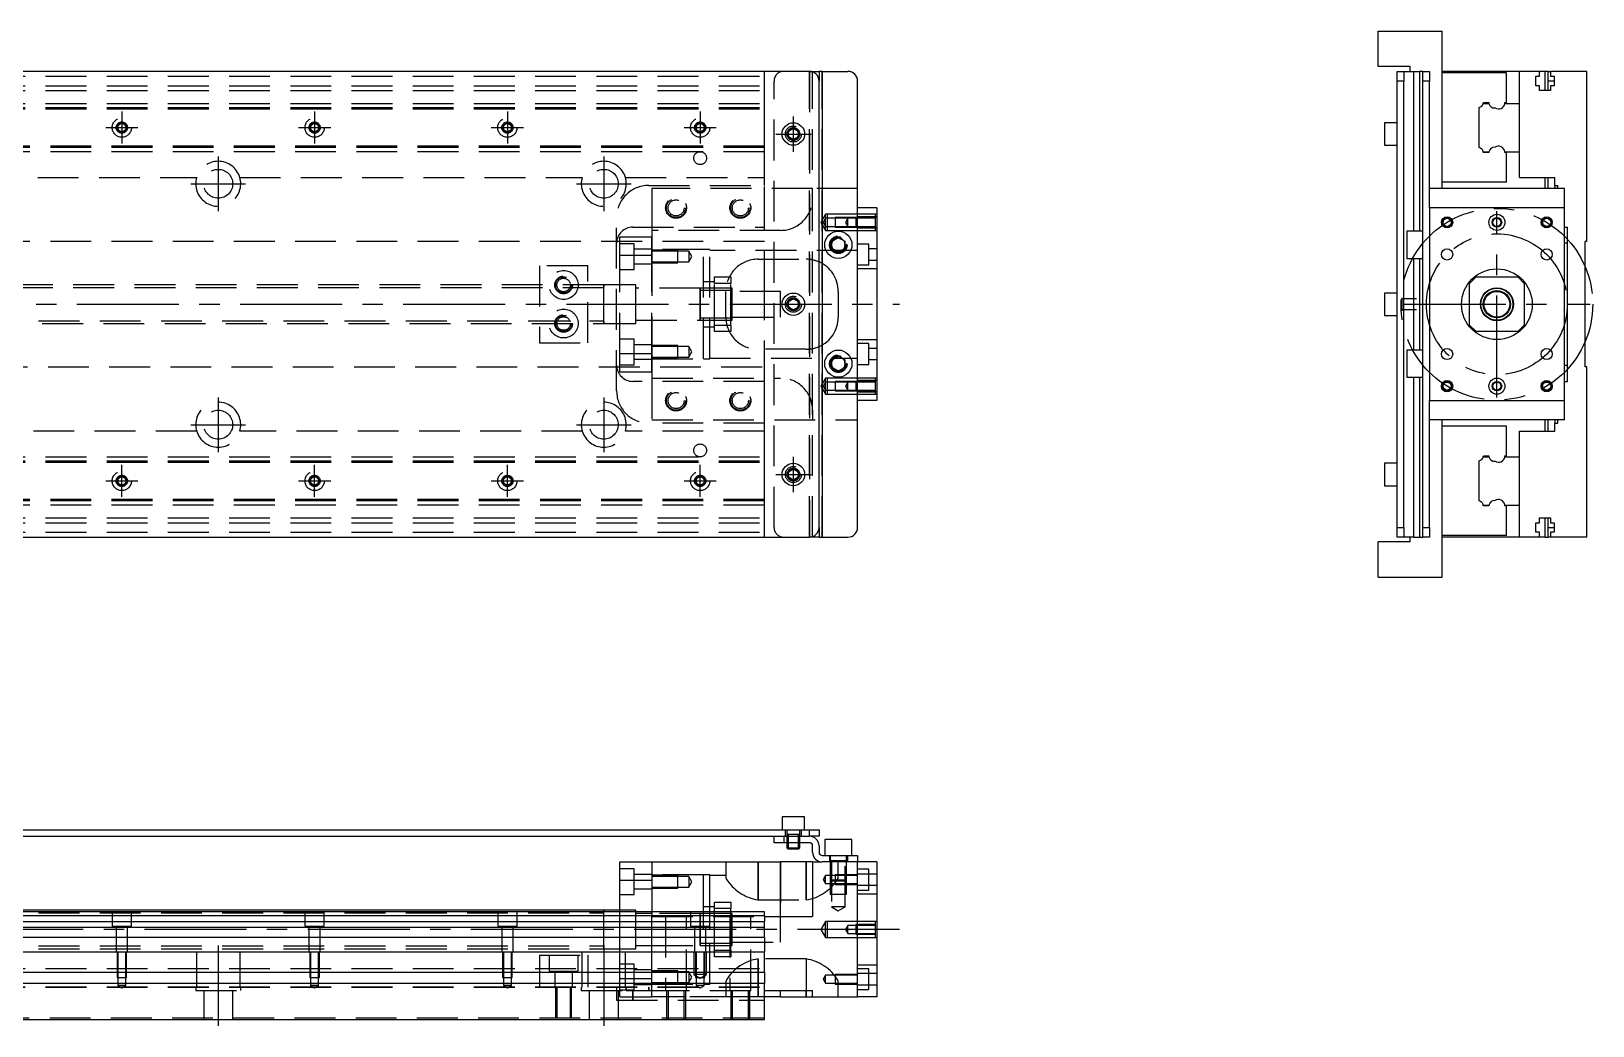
# Model space of a CAD drawing. Extents: x -5 to 975, y -260 to 87.
# Drawn here: x 488.8 to 974.8, y -224.6 to 85 of the extents above; entities that cross this region are included whole.
import ezdxf

# ---------------------------------------------------------------- set-up
doc = ezdxf.new("R2010")
doc.units = 0
doc.linetypes.add('CENTER', pattern=[50.8, 31.75, -6.35, 6.35, -6.35])
doc.linetypes.add('DASHED', pattern=[19.05, 12.7, -6.35])
doc.layers.get('0').update_dxf_attribs({"linetype": 'CONTINUOUS'})
doc.layers.add('CENTER', color=1, linetype='CENTER')

msp = doc.modelspace()

# ---------------------------------------------------------------- linework, layer by layer
at = {"color": 7, "linetype": 'CONTINUOUS'}
for p, q in [((907.97, 74), (907.97, 85)), ((907.97, 85), (927.97, 85)), ((927.97, 36), (927.97, 85)), ((917.97, 74), (907.97, 74)), ((917.97, 72.5), (917.97, 74)), ((731, 72.5), (3, 72.5)), ((731, 72.5), (734, 72.5)), ((734, 72.5), (734, 69.5)), ((735, 72.5), (734, 72.5)), ((734, -69.5), (734, 69.5)), ((735, 72.5), (735, -72.5)), ((735, 72.5), (743, 72.5)), ((746, -69.5), (746, 69.5)), ((913.97, 72.5), (915.97, 72.5)), ((913.97, 69.5), (913.97, 72.5)), ((915.97, 69.5), (913.97, 69.5)), ((913.97, -69.5), (913.97, 69.5)), ((915.97, 72.5), (915.97, 69.5)), ((915.97, 72.5), (918.97, 72.5)), ((915.97, -69.5), (915.97, 69.5)), ((918.97, 72.5), (918.97, 22.75)), ((918.97, 72.5), (920.97, 72.5)), ((920.97, 22.75), (920.97, 72.5)), ((921.97, 72.5), (920.97, 72.5)), ((921.97, 72.5), (923.97, 72.5)), ((921.97, 69.5), (921.97, 72.5)), ((923.97, 69.5), (921.97, 69.5)), ((921.97, -69.5), (921.97, 69.5)), ((923.97, 72.5), (923.97, 69.5)), ((923.97, 36), (923.97, 69.5)), ((951.97, 72.5), (927.97, 72.5)), ((947.97, 72), (927.97, 72)), ((947.97, 62.8), (947.97, 72)), ((958.27, 72.5), (951.97, 72.5)), ((951.97, 62.5), (951.97, 72.5)), ((957.12, 71), (958.27, 71)), ((957.12, 68), (957.12, 71)), ((959.97, 72.5), (958.27, 72.5)), ((958.27, 71), (958.27, 72.5)), ((959.97, 66.5), (959.97, 72.5)), ((960.97, 72.5), (959.97, 72.5)), ((960.97, 72.5), (961.67, 72.5)), ((960.97, 69.5), (960.97, 72.5)), ((962.82, 69.5), (960.97, 69.5)), ((960.97, 66.5), (960.97, 69.5)), ((961.67, 72.5), (961.67, 71)), ((972.97, 72.5), (961.67, 72.5)), ((961.67, 71), (962.82, 71)), ((962.82, 71), (962.82, 68)), ((972.97, 19.5), (972.97, 72.5)), ((958.27, 68), (957.12, 68)), ((958.27, 66.5), (958.27, 68)), ((961.67, 66.5), (958.27, 66.5)), ((961.67, 68), (961.67, 66.5)), ((962.82, 68), (961.67, 68)), ((939.47, 48.75), (939.47, 61.25)), ((940.72, 62.5), (942.5, 62.5)), ((940.77, 62.8), (942.47, 62.8)), ((947.45, 62.5), (951.97, 62.5)), ((947.47, 62.8), (947.97, 62.8)), ((951.97, 47.5), (951.97, 62.5)), ((951.97, 47.5), (951.97, 62.5)), ((724.5, 53.87), (726, 54.73)), ((724.5, 52.13), (724.5, 53.87)), ((726, 54.73), (727.5, 53.87)), ((727.5, 53.87), (727.5, 52.13)), ((909.97, 56.5), (909.97, 53)), ((913.97, 56.5), (909.97, 56.5)), ((726, 51.27), (724.5, 52.13)), ((727.5, 52.13), (726, 51.27)), ((909.97, 53), (909.97, 49.5)), ((909.97, 49.5), (913.97, 49.5)), ((940.72, 47.5), (942.5, 47.5)), ((942.47, 47.2), (940.77, 47.2)), ((947.45, 47.5), (951.97, 47.5)), ((947.97, 47.2), (947.47, 47.2)), ((947.97, 38), (947.97, 47.2)), ((951.97, 39.5), (951.97, 47.5)), ((951.97, 39.5), (962.97, 39.5)), ((959.97, 36), (959.97, 39.5)), ((960.97, 36), (960.97, 39.5)), ((962.97, 37), (962.97, 39.5)), ((746, -36), (746, 36)), ((923.97, 30), (923.97, 36)), ((923.97, 30), (923.97, 36)), ((965.97, 36), (923.97, 36)), ((947.97, 38), (927.97, 38)), ((962.97, 37), (963.97, 37)), ((962.97, 37), (962.97, 36)), ((963.97, 36), (963.97, 37)), ((965.97, 30), (965.97, 36)), ((752, 30), (746, 30)), ((752, 30), (752, -30)), ((923.97, 30), (923.97, -30)), ((965.97, 30), (923.97, 30)), ((965.97, -30), (965.97, 30)), ((738, 19.65), (740, 20.81)), ((738, 17.35), (738, 19.65)), ((740, 20.81), (742, 19.65)), ((742, 19.65), (742, 17.35)), ((916.97, 22.75), (916.97, 18.5)), ((921.97, 22.75), (916.97, 22.75)), ((965.97, 24), (966.97, 24)), ((966.97, -24), (966.97, 24)), ((972.47, -19.5), (972.47, 19.5)), ((972.97, 19.5), (972.47, 19.5)), ((740, 16.19), (738, 17.35)), ((742, 17.35), (740, 16.19)), ((916.97, 18.5), (916.97, 14.25)), ((966.97, 19), (965.97, 19)), ((916.97, 14.25), (921.97, 14.25)), ((918.97, 14.25), (918.97, -14.25)), ((920.97, -14.25), (920.97, 14.25)), ((667, -6), (667, 6)), ((938.47, 8.5), (936.47, 6.5)), ((936.47, -6.5), (936.47, 6.5)), ((938.47, 8.5), (951.47, 8.5)), ((953.47, 6.5), (951.47, 8.5)), ((953.47, 6.5), (953.47, -6.5)), ((724.5, 0.87), (726, 1.73)), ((724.5, -0.87), (724.5, 0.87)), ((726, 1.73), (727.5, 0.87)), ((727.5, 0.87), (727.5, -0.87)), ((909.97, 3.5), (909.97, 0)), ((913.97, 3.5), (909.97, 3.5)), ((909.97, 0), (909.97, -3.5)), ((915.37, 2), (915.37, 1.65)), ((915.37, 2), (915.37, 0)), ((915.37, 2), (915.37, -2)), ((915.37, 1.65), (915.37, 0)), ((915.97, 1.65), (915.37, 1.65)), ((915.37, 0), (915.37, -1.42)), ((917.97, 1.65), (915.97, 1.65)), ((919.97, 1.65), (917.97, 1.65)), ((726, -1.73), (724.5, -0.87)), ((727.5, -0.87), (726, -1.73)), ((909.97, -3.5), (913.97, -3.5)), ((915.37, -1.42), (915.37, -2)), ((915.37, -1.65), (915.97, -1.65)), ((915.97, -1.65), (917.97, -1.65)), ((917.97, -1.65), (919.97, -1.65)), ((936.47, -6.5), (938.47, -8.5)), ((951.47, -8.5), (938.47, -8.5)), ((951.47, -8.5), (953.47, -6.5)), ((916.97, -14.25), (916.97, -18.5)), ((921.97, -14.25), (916.97, -14.25)), ((738, -17.35), (740, -16.19)), ((738, -19.65), (738, -17.35)), ((740, -16.19), (742, -17.35)), ((742, -17.35), (742, -19.65)), ((916.97, -18.5), (916.97, -22.75)), ((965.97, -19), (966.97, -19)), ((740, -20.81), (738, -19.65)), ((742, -19.65), (740, -20.81)), ((916.97, -22.75), (921.97, -22.75)), ((918.97, -22.75), (918.97, -72.5)), ((920.97, -72.5), (920.97, -22.75)), ((965.97, -24), (966.97, -24)), ((972.97, -19.5), (972.47, -19.5)), ((972.97, -72.5), (972.97, -19.5)), ((752, -30), (746, -30)), ((923.97, -36), (923.97, -30)), ((923.97, -30), (965.97, -30)), ((923.97, -36), (923.97, -30)), ((965.97, -36), (965.97, -30)), ((923.97, -69.5), (923.97, -36)), ((965.97, -36), (923.97, -36)), ((927.97, -85), (927.97, -36)), ((947.97, -38), (927.97, -38)), ((947.97, -47.2), (947.97, -38)), ((959.97, -39.5), (959.97, -36)), ((960.97, -39.5), (960.97, -36)), ((962.97, -36), (962.97, -37)), ((962.97, -37), (963.97, -37)), ((962.97, -39.5), (962.97, -37)), ((963.97, -37), (963.97, -36)), ((951.97, -39.5), (962.97, -39.5)), ((951.97, -47.5), (951.97, -39.5)), ((940.72, -47.5), (942.5, -47.5)), ((940.77, -47.2), (942.47, -47.2)), ((947.45, -47.5), (951.97, -47.5)), ((947.47, -47.2), (947.97, -47.2)), ((951.97, -62.5), (951.97, -47.5)), ((951.97, -62.5), (951.97, -47.5)), ((724.5, -52.13), (726, -51.27)), ((724.5, -53.87), (724.5, -52.13)), ((726, -51.27), (727.5, -52.13)), ((727.5, -52.13), (727.5, -53.87)), ((909.97, -49.5), (909.97, -53)), ((913.97, -49.5), (909.97, -49.5)), ((909.97, -53), (909.97, -56.5)), ((939.47, -61.25), (939.47, -48.75)), ((726, -54.73), (724.5, -53.87)), ((727.5, -53.87), (726, -54.73)), ((909.97, -56.5), (913.97, -56.5)), ((940.72, -62.5), (942.5, -62.5)), ((942.47, -62.8), (940.77, -62.8)), ((947.45, -62.5), (951.97, -62.5)), ((947.97, -62.8), (947.47, -62.8)), ((947.97, -72), (947.97, -62.8)), ((951.97, -72.5), (951.97, -62.5)), ((957.12, -68), (958.27, -68)), ((957.12, -71), (957.12, -68)), ((958.27, -66.5), (961.67, -66.5)), ((958.27, -68), (958.27, -66.5)), ((959.97, -72.5), (959.97, -66.5)), ((960.97, -69.5), (960.97, -66.5)), ((961.67, -66.5), (961.67, -68)), ((961.67, -68), (962.82, -68)), ((962.82, -68), (962.82, -71)), ((3, -72.5), (731, -72.5)), ((734, -72.5), (731, -72.5)), ((734, -69.5), (734, -72.5)), ((734, -72.5), (735, -72.5)), ((735, -72.5), (743, -72.5)), ((913.97, -69.5), (915.97, -69.5)), ((913.97, -72.5), (913.97, -69.5)), ((915.97, -72.5), (913.97, -72.5)), ((915.97, -69.5), (915.97, -72.5)), ((918.97, -72.5), (915.97, -72.5)), ((917.97, -74), (917.97, -72.5)), ((918.97, -72.5), (920.97, -72.5)), ((920.97, -72.5), (921.97, -72.5)), ((921.97, -69.5), (923.97, -69.5)), ((921.97, -72.5), (921.97, -69.5)), ((923.97, -72.5), (921.97, -72.5)), ((923.97, -69.5), (923.97, -72.5)), ((947.97, -72), (927.97, -72)), ((951.97, -72.5), (927.97, -72.5)), ((958.27, -72.5), (951.97, -72.5)), ((958.27, -71), (957.12, -71)), ((958.27, -72.5), (958.27, -71)), ((959.97, -72.5), (958.27, -72.5)), ((959.97, -72.5), (960.97, -72.5)), ((960.97, -69.5), (962.82, -69.5)), ((960.97, -72.5), (960.97, -69.5)), ((961.67, -72.5), (960.97, -72.5)), ((961.67, -71), (961.67, -72.5)), ((962.82, -71), (961.67, -71)), ((972.97, -72.5), (961.67, -72.5)), ((907.97, -85), (907.97, -74)), ((917.97, -74), (907.97, -74)), ((907.97, -85), (927.97, -85)), ((729.5, -159.63), (722.5, -159.63)), ((722.5, -159.63), (722.5, -163.63)), ((729.5, -163.63), (729.5, -159.63)), ((417, -163.63), (731, -163.63)), ((731, -165.63), (731, -163.63)), ((731, -163.63), (734, -163.63)), ((734, -163.63), (734, -165.63)), ((417, -165.63), (723, -165.63)), ((720, -167.63), (720, -165.63)), ((723, -167.63), (720, -167.63)), ((723, -165.63), (731, -165.63)), ((723, -165.63), (723, -167.63)), ((723, -165.63), (731, -165.63)), ((731, -167.63), (723, -167.63)), ((724, -167.63), (724, -169.28)), ((724, -169.28), (728, -169.28)), ((724, -169.28), (724.35, -169.63)), ((724.35, -167.63), (724.35, -169.63)), ((727.65, -169.63), (724.35, -169.63)), ((727.65, -169.63), (727.65, -167.63)), ((727.65, -169.63), (728, -169.28)), ((728, -169.28), (728, -167.63)), ((734, -165.63), (731, -165.63)), ((732, -170.63), (732, -168.63)), ((734, -168.63), (734, -170.63)), ((744.25, -166.63), (735.75, -166.63)), ((735.75, -166.63), (735.75, -171.63)), ((744.25, -171.63), (744.25, -166.63)), ((672, -179.3), (672, -173.63)), ((672, -173.63), (682, -173.63)), ((682, -173.63), (722, -173.63)), ((682, -173.63), (682, -189.13)), ((722, -190.63), (722, -173.63)), ((732, -173.63), (722, -173.63)), ((732, -173.63), (735, -173.63)), ((732, -173.63), (732, -190.63)), ((735, -171.63), (743, -171.63)), ((743, -173.63), (735, -173.63)), ((743, -173.63), (743, -171.63)), ((743, -171.63), (746, -171.63)), ((746, -173.63), (743, -173.63)), ((746, -171.63), (746, -173.63)), ((752, -173.63), (746, -173.63)), ((746, -215.63), (746, -173.63)), ((752, -173.63), (752, -215.63)), ((672, -179.3), (682, -179.3)), ((672, -189.13), (672, -179.3)), ((667, -188.63), (412.5, -188.63)), ((717, -189.13), (412.5, -189.13)), ((667, -188.63), (666.99, -188.63)), ((667, -189.13), (667, -188.63)), ((667, -188.63), (667, -188.63)), ((672, -188.63), (667, -188.63)), ((667, -189.13), (667, -188.63)), ((672, -188.63), (667, -188.63)), ((717, -190.38), (717, -189.13)), ((717, -190.38), (412.5, -190.38)), ((412.5, -192.16), (717, -192.16)), ((717, -194.05), (412.5, -194.05)), ((697, -194.63), (697, -189.63)), ((697, -199.63), (697, -189.63)), ((697, -190.38), (697, -190.63)), ((698, -190.38), (697, -190.38)), ((697, -190.63), (697, -198.88)), ((701.5, -190.38), (698, -190.38)), ((706.5, -190.38), (701.5, -190.38)), ((707, -190.38), (706.5, -190.38)), ((717, -190.38), (717, -192.16)), ((717, -190.63), (732, -190.63)), ((717, -194.05), (717, -192.16)), ((717, -197.11), (717, -194.05)), ((717, -197.11), (412.5, -197.11)), ((697, -199.63), (697, -198.88)), ((697, -198.88), (707, -198.88)), ((717, -197.11), (717, -201.63)), ((17, -201.63), (717, -201.63)), ((717, -207.93), (717, -201.63)), ((17, -207.93), (717, -207.93)), ((717, -207.93), (717, -211.33)), ((17, -211.33), (717, -211.33)), ((717, -222.63), (717, -211.33)), ((717, -213.63), (732, -213.63)), ((722, -215.63), (722, -213.63)), ((732, -215.63), (732, -213.63)), ((722, -215.63), (717, -215.63)), ((722, -215.63), (732, -215.63)), ((732, -215.63), (746, -215.63)), ((752, -215.63), (746, -215.63)), ((17, -222.63), (717, -222.63))]:
    msp.add_line(p, q, dxfattribs=at)
at = {"color": 3, "linetype": 'DASHED'}
for p, q in [((17, 71), (717, 71)), ((717, 62.5), (717, 72.5)), ((720, -69.5), (720, 69.5)), ((731, -72.5), (731, 72.5)), ((731, 72.5), (731, -72.5)), ((732, -72.5), (732, 72.5)), ((735, -72.5), (735, 72.5)), ((17, 68), (717, 68)), ((17, 66.5), (717, 66.5)), ((17, 62.5), (717, 62.5)), ((17, 61.25), (717, 61.25)), ((17, 61.11), (717, 61.11)), ((17, 61.1), (717, 61.1)), ((17, 60.8), (717, 60.8)), ((717, 61.25), (717, 62.5)), ((717, 48.75), (717, 61.25)), ((717, 49.2), (17, 49.2)), ((717, 48.9), (17, 48.9)), ((717, 48.89), (17, 48.89)), ((717, 48.75), (17, 48.75)), ((717, 47.5), (717, 48.75)), ((724, 53), (724.03, 53.35)), ((717, 47.5), (17, 47.5)), ((717, 39.5), (717, 47.5)), ((433.71, 39.5), (540.29, 39.5)), ((553.71, 39.5), (660.29, 39.5)), ((673.71, 39.5), (717, 39.5)), ((717, 37), (717, 39.5)), ((681, 37), (717, 37)), ((682, 36), (682, 23)), ((732, 36), (682, 36)), ((717, 24), (717, 37)), ((746, 36), (732, 36)), ((732, 33), (732, 36)), ((671, -27), (671, 27)), ((736, 28), (734.56, 25.5)), ((734.56, 25.5), (736, 23)), ((736, 26.75), (735.28, 25.5)), ((735.28, 25.5), (736, 24.25)), ((736, 26.75), (736, 28)), ((736.5, 28), (736, 28)), ((736, 24.25), (736, 26.75)), ((739, 26.75), (736, 26.75)), ((736.5, 28), (736.5, 23)), ((746, 28), (736.5, 28)), ((739, 27), (739, 24)), ((746, 27), (739, 27)), ((746, 26.75), (739, 26.75)), ((743, 26.75), (742.28, 25.5)), ((742.28, 25.5), (743, 24.25)), ((743, 24.25), (743, 26.75)), ((745.5, 27), (745.5, 24)), ((751.5, 28), (746, 28)), ((752, 27.25), (746, 27.25)), ((751.5, 27), (746, 27)), ((751.5, 26.75), (746, 26.75)), ((751.5, 28), (751.5, 23)), ((752, 28), (751.5, 28)), ((717, 19.5), (93.97, 19.5)), ((672, 21), (682, 21)), ((672, 15.33), (672, 21)), ((676, 24), (717, 24)), ((682, 23), (682, 15.33)), ((722, 23), (682, 23)), ((682, 15.33), (682, 21)), ((717, 4), (717, 24)), ((736, 23), (736, 24.25)), ((736, 24.25), (739, 24.25)), ((736, 23), (736.5, 23)), ((736.5, 23), (746, 23)), ((739, 24.25), (746, 24.25)), ((739, 24), (746, 24)), ((746, 24.25), (751.5, 24.25)), ((746, 24), (751.5, 24)), ((746, 23.75), (752, 23.75)), ((746, 23), (751.5, 23)), ((751.5, 23), (752, 23)), ((676.5, 18.85), (672, 18.85)), ((672, 15.33), (682, 15.33)), ((672, -15.33), (672, 15.33)), ((676.5, 10.85), (676.5, 18.85)), ((682, 17.1), (676.5, 17.1)), ((698, 17), (682, 17)), ((698, 17), (682, 17)), ((690, 16.85), (682, 16.85)), ((690, 16.5), (682, 16.5)), ((682, -15.33), (682, 15.33)), ((682, 15.33), (682, -15.33)), ((690, 12.85), (690, 16.85)), ((693.5, 16.5), (690, 16.5)), ((693.5, 16.5), (693.5, 13.2)), ((694.45, 14.85), (693.5, 16.5)), ((693.5, 13.2), (694.45, 14.85)), ((698, -17), (698, 17)), ((700, 17), (698, 17)), ((700, -17), (700, 17)), ((746, 16.75), (700, 16.75)), ((742.48, 18.79), (742.5, 18.5)), ((749.5, 18.75), (746, 18.75)), ((749.5, 12.25), (749.5, 18.75)), ((752, 17.25), (749.5, 17.25)), ((662, 12), (647, 12)), ((647, 12), (647, -12)), ((662, -12), (662, 12)), ((672, 10.85), (676.5, 10.85)), ((676.5, 12.6), (682, 12.6)), ((682, 13.2), (690, 13.2)), ((682, 12.85), (690, 12.85)), ((690, 13.2), (693.5, 13.2)), ((715, 14), (730, 14)), ((746, 12.25), (749.5, 12.25)), ((752, 11), (746, 11)), ((749.5, 13.75), (752, 13.75)), ((667, 5.13), (72, 5.13)), ((667, 6), (397, 6)), ((672, 6), (666.99, 6)), ((667, -6), (667, 6)), ((667, 6), (667, 5.33)), ((667, -6), (667, 6)), ((667, 6), (667, 5.33)), ((677, 6), (667, 6)), ((677, -6), (677, 6)), ((696.99, 5), (677, 5)), ((697, 5), (677, 5)), ((697, -5), (697, 5)), ((697, 4.25), (697, 5)), ((697, 4.44), (697, 5)), ((697, 5), (697, 4.44)), ((697, 5), (696.99, 5)), ((706.5, 5), (696.99, 5)), ((706.5, 5), (697, 5)), ((701.5, 7), (698, 7)), ((701.5, 8.5), (706.5, 8.5)), ((701.5, 6.5), (701.5, 8.5)), ((701.5, -6.5), (701.5, 6.5)), ((706.5, 6.5), (701.5, 6.5)), ((706.5, 8.5), (706.5, 6.5)), ((706.5, -6.5), (706.5, 6.5)), ((707, 5), (706.5, 5)), ((707, 0), (707, 5)), ((697, 4.44), (697, -4.44)), ((697, 4.25), (697, -4.25)), ((707, 4.25), (697, 4.25)), ((705, -4), (705, 4)), ((722, 4), (707, 4)), ((707, -5), (707, 0)), ((717, -4), (717, 4)), ((722, 0), (722, 4)), ((722, -4), (722, 0)), ((724, 0), (724.02, 0.3)), ((740, 4), (740, -4)), ((697, -5), (697, -4.25)), ((697, -4.25), (707, -4.25)), ((697, -5), (697, -4.44)), ((697, -4.44), (697, -5)), ((707, -4), (722, -4)), ((717, -24), (717, -4)), ((72, -5.12), (667, -5.12)), ((397, -6), (667, -6)), ((666.99, -6), (672, -6)), ((667, -5.33), (667, -6)), ((667, -5.33), (667, -6)), ((667, -6), (667, -6)), ((667, -6), (667, -6)), ((666.99, -6), (677, -6)), ((677, -5), (696.99, -5)), ((677, -5), (697, -5)), ((696.99, -5), (697, -5)), ((696.99, -5), (706.5, -5)), ((697, -5), (706.5, -5)), ((698, -7), (701.5, -7)), ((701.5, -6.5), (706.5, -6.5)), ((701.5, -8.5), (701.5, -6.5)), ((706.5, -8.5), (701.5, -8.5)), ((706.5, -5), (707, -5)), ((706.5, -6.5), (706.5, -8.5)), ((647, -12), (662, -12)), ((676.5, -10.85), (672, -10.85)), ((676.5, -18.85), (676.5, -10.85)), ((682, -12.6), (676.5, -12.6)), ((690, -12.85), (682, -12.85)), ((690, -13.2), (682, -13.2)), ((690, -16.85), (690, -12.85)), ((693.5, -13.2), (690, -13.2)), ((693.5, -13.2), (693.5, -16.5)), ((694.45, -14.85), (693.5, -13.2)), ((730, -14), (715, -14)), ((746, -11), (752, -11)), ((749.5, -12.25), (746, -12.25)), ((749.5, -18.75), (749.5, -12.25)), ((752, -13.75), (749.5, -13.75)), ((672, -15.33), (682, -15.33)), ((672, -21), (672, -15.33)), ((672, -18.85), (676.5, -18.85)), ((676.5, -17.1), (682, -17.1)), ((682, -21), (682, -15.33)), ((682, -15.33), (682, -23)), ((682, -16.5), (690, -16.5)), ((682, -16.85), (690, -16.85)), ((682, -17), (698, -17)), ((682, -17), (698, -17)), ((690, -16.5), (693.5, -16.5)), ((693.5, -16.5), (694.45, -14.85)), ((698, -17), (700, -17)), ((700, -16.75), (746, -16.75)), ((742.48, -18.21), (742.5, -18.5)), ((746, -18.75), (749.5, -18.75)), ((749.5, -17.25), (752, -17.25)), ((93.97, -19.5), (717, -19.5)), ((672, -21), (682, -21)), ((717, -24), (676, -24)), ((682, -23), (722, -23)), ((682, -23), (682, -36)), ((717, -37), (717, -24)), ((736, -23), (734.56, -25.5)), ((736, -24.25), (735.28, -25.5)), ((736, -24.25), (736, -23)), ((736.5, -23), (736, -23)), ((736, -26.75), (736, -24.25)), ((739, -24.25), (736, -24.25)), ((736.5, -23), (736.5, -28)), ((746, -23), (736.5, -23)), ((739, -24), (739, -27)), ((746, -24), (739, -24)), ((746, -24.25), (739, -24.25)), ((743, -24.25), (742.28, -25.5)), ((743, -26.75), (743, -24.25)), ((745.5, -24), (745.5, -27)), ((751.5, -23), (746, -23)), ((752, -23.75), (746, -23.75)), ((751.5, -24), (746, -24)), ((751.5, -24.25), (746, -24.25)), ((751.5, -23), (751.5, -28)), ((752, -23), (751.5, -23)), ((734.56, -25.5), (736, -28)), ((735.28, -25.5), (736, -26.75)), ((736, -28), (736, -26.75)), ((736, -26.75), (739, -26.75)), ((736, -28), (736.5, -28)), ((736.5, -28), (746, -28)), ((739, -26.75), (746, -26.75)), ((739, -27), (746, -27)), ((742.28, -25.5), (743, -26.75)), ((746, -26.75), (751.5, -26.75)), ((746, -27), (751.5, -27)), ((746, -27.25), (752, -27.25)), ((746, -28), (751.5, -28)), ((751.5, -28), (752, -28)), ((732, -33), (732, -36)), ((717, -37), (681, -37)), ((682, -36), (746, -36)), ((717, -39.5), (717, -37)), ((540.29, -39.5), (433.71, -39.5)), ((660.29, -39.5), (553.71, -39.5)), ((717, -39.5), (673.71, -39.5)), ((717, -47.5), (717, -39.5)), ((17, -47.5), (717, -47.5)), ((717, -48.75), (717, -47.5)), ((17, -48.75), (717, -48.75)), ((17, -48.89), (717, -48.89)), ((17, -48.9), (717, -48.9)), ((17, -49.2), (717, -49.2)), ((717, -61.25), (717, -48.75)), ((727.97, -52.67), (728, -53)), ((717, -60.8), (17, -60.8)), ((717, -61.1), (17, -61.1)), ((717, -61.11), (17, -61.11)), ((717, -61.25), (17, -61.25)), ((717, -62.5), (17, -62.5)), ((717, -62.5), (717, -61.25)), ((717, -72.5), (717, -62.5)), ((17, -66.5), (717, -66.5)), ((17, -68), (717, -68)), ((17, -71), (717, -71)), ((723.5, -163.63), (723.5, -165.63)), ((724, -163.63), (724, -167.63)), ((728, -165.03), (724, -165.03)), ((724.35, -165.03), (724.35, -167.63)), ((727.65, -167.63), (727.65, -165.03)), ((728, -167.63), (728, -163.63)), ((728.5, -165.63), (728.5, -163.63)), ((724, -165.63), (724, -167.63)), ((728, -167.63), (728, -165.63)), ((705, -173.63), (705, -178.36)), ((715, -185.43), (715, -173.63)), ((715, -173.63), (715, -185.43)), ((722, -173.63), (722, -190.63)), ((730, -173.63), (730, -185.43)), ((730, -185.43), (730, -173.63)), ((737.25, -171.63), (737.25, -173.63)), ((737.5, -171.63), (737.5, -183.63)), ((742.5, -173.23), (737.5, -173.23)), ((737.9, -173.23), (737.9, -187.63)), ((740, -178.36), (740, -173.63)), ((742.1, -187.63), (742.1, -173.23)), ((742.5, -183.63), (742.5, -171.63)), ((742.75, -173.63), (742.75, -171.63)), ((676.5, -175.78), (672, -175.78)), ((676.5, -183.78), (676.5, -175.78)), ((682, -177.53), (676.5, -177.53)), ((698, -177.63), (682, -177.63)), ((690, -177.78), (682, -177.78)), ((690, -178.13), (682, -178.13)), ((690, -181.78), (690, -177.78)), ((693.5, -178.13), (690, -178.13)), ((693.5, -178.13), (693.5, -181.43)), ((694.45, -179.78), (693.5, -178.13)), ((693.5, -181.43), (694.45, -179.78)), ((698, -189.13), (698, -177.63)), ((700, -177.63), (698, -177.63)), ((700, -189.13), (700, -177.63)), ((705, -177.88), (700, -177.88)), ((705, -178.36), (705.03, -178.59)), ((705.03, -178.59), (705.13, -178.85)), ((736, -177.88), (735.28, -179.13)), ((735.28, -179.13), (736, -180.38)), ((736, -180.38), (736, -177.88)), ((739, -177.88), (736, -177.88)), ((737.5, -179.23), (739, -179.23)), ((737.5, -179.23), (737.9, -179.63)), ((739, -179.63), (737.9, -179.63)), ((739, -177.63), (739, -180.63)), ((746, -177.63), (739, -177.63)), ((746, -177.88), (739, -177.88)), ((739, -179.23), (742.5, -179.23)), ((742.1, -179.63), (739, -179.63)), ((739.84, -178.91), (739.96, -178.61)), ((739.96, -178.61), (740, -178.36)), ((742.1, -179.63), (742.5, -179.23)), ((749.5, -175.88), (746, -175.88)), ((752, -177.38), (746, -177.38)), ((749.5, -182.38), (749.5, -175.88)), ((672, -183.78), (676.5, -183.78)), ((676.5, -182.03), (682, -182.03)), ((682, -181.43), (690, -181.43)), ((682, -181.78), (690, -181.78)), ((690, -181.43), (693.5, -181.43)), ((736, -180.38), (739, -180.38)), ((737.5, -183.63), (742.5, -183.63)), ((739, -180.38), (746, -180.38)), ((739, -180.63), (746, -180.63)), ((746, -180.88), (752, -180.88)), ((746, -182.38), (749.5, -182.38)), ((752, -183.63), (746, -183.63)), ((72, -189.5), (667, -189.5)), ((514, -189.13), (514, -193.63)), ((520, -193.63), (520, -189.13)), ((574, -189.13), (574, -193.63)), ((580, -193.63), (580, -189.13)), ((634, -189.13), (634, -193.63)), ((640, -193.63), (640, -189.13)), ((667, -188.63), (667, -189.3)), ((667, -200.63), (667, -189.13)), ((667, -194.43), (667, -189.13)), ((677, -188.63), (672, -188.63)), ((672, -201.63), (672, -189.13)), ((677, -189.13), (677, -188.63)), ((677, -194.63), (677, -189.13)), ((682, -189.13), (682, -190.63)), ((694, -189.13), (694, -193.63)), ((701.5, -187.63), (698, -187.63)), ((698, -190.63), (698, -189.13)), ((700, -193.63), (700, -189.13)), ((700, -193.63), (700, -189.13)), ((701.5, -186.13), (706.5, -186.13)), ((701.5, -188.13), (701.5, -186.13)), ((706.5, -188.13), (701.5, -188.13)), ((701.5, -189.13), (701.5, -188.13)), ((701.5, -190.63), (701.5, -189.13)), ((706.5, -186.13), (706.5, -188.13)), ((706.5, -189.13), (706.5, -188.13)), ((706.5, -190.63), (706.5, -189.13)), ((715, -185.43), (730, -185.43)), ((740, -187.63), (737.9, -187.63)), ((737.9, -187.63), (740, -188.84)), ((742.1, -187.63), (740, -187.63)), ((740, -188.84), (742.1, -187.63)), ((514, -193.63), (520, -193.63)), ((515.25, -193.63), (515.25, -201.63)), ((518.75, -201.63), (518.75, -193.63)), ((574, -193.63), (580, -193.63)), ((575.25, -193.63), (575.25, -201.63)), ((578.75, -201.63), (578.75, -193.63)), ((634, -193.63), (640, -193.63)), ((635.25, -193.63), (635.25, -201.63)), ((638.75, -201.63), (638.75, -193.63)), ((682, -189.63), (677, -189.63)), ((697, -189.63), (682, -189.63)), ((682, -190.63), (717, -190.63)), ((682, -201.63), (682, -190.63)), ((686.25, -190.63), (686.25, -213.63)), ((692.75, -213.63), (692.75, -190.63)), ((694, -193.63), (700, -193.63)), ((695.25, -193.63), (695.25, -201.63)), ((698, -189.63), (696.99, -189.63)), ((697, -189.63), (697, -190.19)), ((697, -190.19), (697, -189.63)), ((697, -190.19), (697, -190.63)), ((697, -190.63), (697, -194.43)), ((701.5, -189.63), (698, -189.63)), ((698, -194.63), (698, -190.63)), ((698.75, -201.63), (698.75, -193.63)), ((700, -194.63), (700, -193.63)), ((706.5, -189.63), (701.5, -189.63)), ((701.5, -201.13), (701.5, -190.63)), ((706.25, -190.63), (706.25, -213.63)), ((707, -189.63), (706.5, -189.63)), ((706.5, -201.13), (706.5, -190.63)), ((707, -190.63), (707, -189.63)), ((707, -199.63), (707, -190.63)), ((712.75, -213.63), (712.75, -190.63)), ((722, -198.63), (722, -190.63)), ((736, -192.13), (734.56, -194.63)), ((736, -197.13), (736, -192.13)), ((736.5, -192.13), (736, -192.13)), ((736.5, -192.13), (736.5, -197.13)), ((746, -192.13), (736.5, -192.13)), ((743, -193.38), (742.28, -194.63)), ((743, -195.88), (743, -193.38)), ((745.5, -193.38), (743, -193.38)), ((745.5, -193.13), (745.5, -196.13)), ((746, -193.13), (745.5, -193.13)), ((751.5, -193.38), (745.5, -193.38)), ((751.5, -192.13), (746, -192.13)), ((751.5, -193.13), (746, -193.13)), ((751.5, -192.13), (751.5, -197.13)), ((752, -192.13), (751.5, -192.13)), ((667, -200.63), (667, -194.43)), ((677, -200.63), (677, -194.63)), ((697, -194.43), (697, -199.07)), ((697, -199.63), (697, -199.07)), ((697, -199.07), (697, -199.63)), ((700, -211.63), (700, -194.63)), ((707, -198.63), (722, -198.63)), ((734.56, -194.63), (736, -197.13)), ((736, -197.13), (736.5, -197.13)), ((736.5, -197.13), (746, -197.13)), ((742.28, -194.63), (743, -195.88)), ((743, -195.88), (745.5, -195.88)), ((745.5, -195.88), (751.5, -195.88)), ((745.5, -196.13), (746, -196.13)), ((746, -196.13), (751.5, -196.13)), ((746, -197.13), (751.5, -197.13)), ((751.5, -197.13), (752, -197.13)), ((72, -199.75), (667, -199.75)), ((72, -200.63), (667, -200.63)), ((515.5, -201.63), (515.5, -207.93)), ((515.75, -201.63), (515.75, -209.63)), ((518.25, -209.63), (518.25, -201.63)), ((518.5, -207.93), (518.5, -201.63)), ((540.29, -212.63), (540.29, -201.63)), ((553.71, -201.63), (553.71, -212.63)), ((575.5, -201.63), (575.5, -207.93)), ((575.75, -201.63), (575.75, -209.63)), ((578.25, -209.63), (578.25, -201.63)), ((578.5, -207.93), (578.5, -201.63)), ((635.5, -201.63), (635.5, -207.93)), ((635.75, -201.63), (635.75, -209.63)), ((638.25, -209.63), (638.25, -201.63)), ((638.5, -207.93), (638.5, -201.63)), ((647, -202.63), (662, -202.63)), ((647, -202.63), (647, -207.93)), ((650, -202.63), (650, -207.63)), ((659, -207.63), (659, -202.63)), ((660.29, -212.63), (660.29, -201.63)), ((662, -202.63), (662, -207.93)), ((666.99, -200.63), (667, -200.63)), ((667, -200.63), (667, -200.63)), ((667, -200.63), (667, -200.63)), ((667, -200.63), (672, -200.63)), ((667, -200.63), (672, -200.63)), ((672, -200.63), (677, -200.63)), ((672, -207.93), (672, -201.63)), ((673.71, -212.63), (673.71, -201.63)), ((677, -199.63), (682, -199.63)), ((682, -199.63), (697, -199.63)), ((682, -207.93), (682, -201.63)), ((695, -201.63), (695, -208.63)), ((695.5, -201.63), (695.5, -207.93)), ((695.75, -201.63), (695.75, -209.63)), ((696.99, -199.63), (706.5, -199.63)), ((697, -199.63), (706.5, -199.63)), ((698.25, -209.63), (698.25, -201.63)), ((698.5, -207.93), (698.5, -201.63)), ((699, -208.63), (699, -201.63)), ((701.5, -201.13), (706.5, -201.13)), ((701.5, -203.13), (701.5, -201.13)), ((706.5, -203.13), (701.5, -203.13)), ((706.5, -199.63), (707, -199.63)), ((706.5, -201.13), (706.5, -203.13)), ((730, -203.83), (715, -203.83)), ((715, -215.63), (715, -203.83)), ((715, -203.83), (715, -211.33)), ((730, -203.83), (730, -215.63)), ((17, -206.78), (717, -206.78)), ((515.5, -207.93), (515.5, -209.63)), ((518.5, -209.63), (518.5, -207.93)), ((575.5, -207.93), (575.5, -209.63)), ((578.5, -209.63), (578.5, -207.93)), ((635.5, -207.93), (635.5, -209.63)), ((638.5, -209.63), (638.5, -207.93)), ((647, -207.93), (647, -211.33)), ((650, -207.63), (659, -207.63)), ((651.75, -207.63), (651.75, -212.63)), ((657.25, -212.63), (657.25, -207.63)), ((662, -207.93), (662, -211.33)), ((676.5, -205.48), (672, -205.48)), ((672, -209.96), (672, -207.93)), ((676.5, -213.48), (676.5, -205.48)), ((682, -207.23), (676.5, -207.23)), ((690, -207.48), (682, -207.48)), ((690, -207.83), (682, -207.83)), ((682, -211.33), (682, -207.93)), ((690, -211.33), (690, -207.48)), ((693.5, -207.83), (690, -207.83)), ((693.5, -207.83), (693.5, -211.13)), ((694.45, -209.48), (693.5, -207.83)), ((699, -208.63), (695, -208.63)), ((695, -208.63), (697, -209.78)), ((695.5, -207.93), (695.5, -209.63)), ((697, -209.78), (699, -208.63)), ((698.5, -209.63), (698.5, -207.93)), ((736, -208.88), (735.28, -210.13)), ((736, -211.38), (736, -208.88)), ((739, -208.88), (736, -208.88)), ((739, -208.63), (739, -211.63)), ((746, -208.63), (739, -208.63)), ((746, -208.88), (739, -208.88)), ((746, -205.63), (752, -205.63)), ((749.5, -206.88), (746, -206.88)), ((752, -208.38), (746, -208.38)), ((749.5, -213.38), (749.5, -206.88)), ((17, -212.48), (717, -212.48)), ((17, -212.63), (717, -212.63)), ((515.5, -209.63), (518.5, -209.63)), ((515.75, -209.63), (515.75, -212.13)), ((518.25, -212.13), (515.75, -212.13)), ((515.75, -212.13), (517, -212.85)), ((517, -212.85), (518.25, -212.13)), ((518.25, -212.13), (518.25, -209.63)), ((540, -212.63), (540, -213.63)), ((540, -213.63), (554, -213.63)), ((542.5, -213.63), (542.5, -222.63)), ((551.5, -222.63), (551.5, -213.63)), ((554, -213.63), (554, -212.63)), ((575.5, -209.63), (578.5, -209.63)), ((575.75, -209.63), (575.75, -212.13)), ((578.25, -212.13), (575.75, -212.13)), ((575.75, -212.13), (577, -212.85)), ((577, -212.85), (578.25, -212.13)), ((578.25, -212.13), (578.25, -209.63)), ((635.5, -209.63), (638.5, -209.63)), ((635.75, -209.63), (635.75, -212.13)), ((638.25, -212.13), (635.75, -212.13)), ((635.75, -212.13), (637, -212.85)), ((637, -212.85), (638.25, -212.13)), ((638.25, -212.13), (638.25, -209.63)), ((647, -211.33), (647, -212.63)), ((652, -212.63), (652, -222.13)), ((652.4, -212.63), (652.4, -222.13)), ((656.6, -222.13), (656.6, -212.63)), ((657, -222.13), (657, -212.63)), ((660, -212.63), (660, -213.63)), ((660, -213.63), (674, -213.63)), ((662, -211.33), (662, -212.63)), ((662.5, -213.63), (662.5, -222.63)), ((671, -212.63), (671, -213.63)), ((671, -213.63), (671, -216.63)), ((671.5, -213.63), (671.5, -222.63)), ((672, -209.96), (682, -209.96)), ((672, -211.33), (672, -209.96)), ((672, -212.63), (672, -211.33)), ((672, -215.63), (672, -212.63)), ((672, -213.48), (676.5, -213.48)), ((674, -212.63), (674, -213.63)), ((674, -213.63), (674, -212.63)), ((674, -213.63), (681, -213.63)), ((676, -216.63), (676, -213.63)), ((676, -213.63), (676, -215.63)), ((676.5, -211.73), (682, -211.73)), ((681, -213.63), (681, -212.63)), ((681, -212.63), (681, -213.63)), ((681, -213.63), (717, -213.63)), ((682, -211.13), (690, -211.13)), ((682, -213.63), (682, -211.33)), ((682, -211.48), (690, -211.48)), ((682, -211.63), (698, -211.63)), ((682, -215.63), (682, -213.63)), ((686.5, -213.63), (686.5, -222.63)), ((687, -213.63), (687, -222.63)), ((690, -211.13), (693.5, -211.13)), ((690, -211.48), (690, -211.33)), ((692, -222.63), (692, -213.63)), ((692.5, -222.63), (692.5, -213.63)), ((693.5, -211.13), (694.45, -209.48)), ((695.5, -209.63), (698.5, -209.63)), ((695.75, -209.63), (695.75, -212.13)), ((698.25, -212.13), (695.75, -212.13)), ((695.75, -212.13), (697, -212.85)), ((697, -212.85), (698.25, -212.13)), ((698, -211.63), (700, -211.63)), ((698.25, -212.13), (698.25, -209.63)), ((700, -211.38), (705, -211.38)), ((705.04, -210.65), (705, -210.9)), ((705, -210.9), (705, -215.63)), ((705.16, -210.35), (705.04, -210.65)), ((706.5, -213.63), (706.5, -222.63)), ((707, -213.63), (707, -222.63)), ((712, -222.63), (712, -213.63)), ((712.5, -222.63), (712.5, -213.63)), ((715, -211.33), (715, -213.63)), ((715, -213.63), (715, -215.63)), ((730, -215.63), (730, -213.63)), ((735.28, -210.13), (736, -211.38)), ((736, -211.38), (739, -211.38)), ((739, -211.38), (746, -211.38)), ((739, -211.63), (746, -211.63)), ((739.97, -210.67), (739.87, -210.41)), ((740, -210.9), (739.97, -210.67)), ((740, -215.63), (740, -210.9)), ((746, -211.88), (752, -211.88)), ((746, -213.38), (749.5, -213.38)), ((671, -216.63), (717, -216.63)), ((672, -215.63), (682, -215.63)), ((676, -215.63), (676, -216.63)), ((686.5, -215.63), (682, -215.63)), ((692.5, -215.63), (686.5, -215.63)), ((706.5, -215.63), (692.5, -215.63)), ((712.5, -215.63), (706.5, -215.63)), ((717, -215.63), (712.5, -215.63)), ((94.5, -222.13), (717, -222.13))]:
    msp.add_line(p, q, dxfattribs=at)
at = {"color": 1, "linetype": 'CENTER'}
for p, q in [((726, 47.5), (726, 58.5)), ((720.5, 53), (731.5, 53)), ((944.97, -29), (944.97, 29)), ((915.97, 0), (973.97, 0)), ((726, -58.5), (726, -47.5)), ((720.5, -53), (731.5, -53))]:
    msp.add_line(p, q, dxfattribs=at)
at = {"color": 3, "linetype": 'DASHED'}
for centre, radius in [((517, 55), 3), ((517, 55), 1.75), ((517, 55), 1.5), ((517, 55), 1.25), ((577, 55), 3), ((577, 55), 1.75), ((577, 55), 1.5), ((577, 55), 1.25), ((637, 55), 3), ((637, 55), 1.75), ((637, 55), 1.5), ((637, 55), 1.25), ((697, 55), 3), ((697, 55), 1.75), ((697, 55), 1.5), ((697, 55), 1.25), ((726, 53), 2.5), ((726, 53), 2), ((697, 45.5), 2), ((547, 37.5), 4.5), ((667, 37.5), 4.5), ((689.5, 30), 3.25), ((689.5, 30), 3), ((689.5, 30), 2.5), ((709.5, 30), 3.25), ((709.5, 30), 3), ((709.5, 30), 2.5), ((740, 18.5), 2.75), ((740, 18.5), 2.5), ((654.5, 6), 4.5), ((654.5, 6), 2.75), ((654.5, 6), 2.5), ((654.5, 6), 2.1), ((726, 0), 2.5), ((726, 0), 2), ((654.5, -6), 4.5), ((654.5, -6), 2.75), ((654.5, -6), 2.5), ((654.5, -6), 2.1), ((740, -18.5), 2.75), ((740, -18.5), 2.5), ((689.5, -30), 3.25), ((689.5, -30), 3), ((689.5, -30), 2.5), ((709.5, -30), 3.25), ((709.5, -30), 3), ((709.5, -30), 2.5), ((547, -37.5), 4.5), ((667, -37.5), 4.5), ((697, -45.5), 2), ((517, -55), 3), ((517, -55), 1.75), ((577, -55), 3), ((577, -55), 1.75), ((637, -55), 3), ((637, -55), 1.75), ((697, -55), 3), ((697, -55), 1.75), ((726, -53), 2.5), ((726, -53), 2), ((517, -55), 1.5), ((517, -55), 1.25), ((577, -55), 1.5), ((577, -55), 1.25), ((637, -55), 1.5), ((637, -55), 1.25), ((697, -55), 1.5), ((697, -55), 1.25)]:
    msp.add_circle(centre, radius, dxfattribs=at)
at = {"color": 7, "linetype": 'CONTINUOUS'}
for centre, radius in [((726, 53), 3.5), ((929.47, 25.5), 1.75), ((929.47, 25.5), 1.25), ((944.97, 25.5), 2.5), ((944.97, 25.5), 1.25), ((960.47, 25.5), 1.75), ((960.47, 25.5), 1.25), ((740, 18.5), 4.25), ((929.47, 15.5), 1.75), ((960.47, 15.5), 1.75), ((944.97, 0), 11), ((944.97, 0), 5.12), ((944.97, 0), 5), ((726, 0), 3.5), ((944.97, 0), 4.25), ((944.97, 0), 4), ((740, -18.5), 4.25), ((929.47, -15.5), 1.75), ((960.47, -15.5), 1.75), ((929.47, -25.5), 1.75), ((929.47, -25.5), 1.25), ((944.97, -25.5), 2.5), ((944.97, -25.5), 1.25), ((960.47, -25.5), 1.75), ((960.47, -25.5), 1.25), ((726, -53), 3.5)]:
    msp.add_circle(centre, radius, dxfattribs=at)
at = {"color": 1, "linetype": 'CENTER'}
for radius in [29.84, 21.92]:
    msp.add_circle((944.97, 0), radius, dxfattribs=at)
at = {"color": 3, "linetype": 'CONTINUOUS'}
for centre in [(929.47, 25.5), (944.97, 25.5), (960.47, 25.5), (929.47, -25.5), (944.97, -25.5), (960.47, -25.5)]:
    msp.add_circle(centre, 1.5, dxfattribs=at)
at = {"color": 3, "linetype": 'DASHED'}
for centre, radius, start, end in [((723, 69.5), 3, 90, 180), ((547, 37.5), 7, 16.6015, 163.3984), ((667, 37.5), 7, 16.6015, 163.3984), ((547, 37.5), 7, 163.3984, 16.6015), ((667, 37.5), 7, 163.3984, 16.6015), ((681, 27), 10, 90, 180), ((722, 33), 10, 270, 0), ((676, 19), 5, 90, 180), ((715, 4), 10, 90, 180), ((730, 4), 10, 66.4218, 90), ((730, 4), 10, 0, 66.4218), ((715, -4), 10, 180, 270), ((730, -4), 10, 293.5782, 0), ((730, -4), 10, 270, 293.5782), ((676, -19), 5, 180, 270), ((722, -33), 10, 0, 90), ((681, -27), 10, 180, 270), ((547, -37.5), 7, 343.3984, 196.6015), ((667, -37.5), 7, 343.3984, 196.6015), ((547, -37.5), 7, 196.6015, 343.3984), ((667, -37.5), 7, 196.6015, 343.3984), ((723, -69.5), 3, 180, 270), ((717.2, -171.45), 14.16, 211.5026, 261.0553), ((727.82, -171.46), 14.15, 278.8824, 328.2232), ((717.18, -217.8), 14.15, 98.8824, 148.2232), ((727.8, -217.81), 14.16, 31.5026, 81.0553)]:
    msp.add_arc(centre, radius, start, end, dxfattribs=at)
at = {"color": 7, "linetype": 'CONTINUOUS'}
for centre, radius, start, end in [((731, 69.5), 3, 0, 90), ((743, 69.5), 3, 0, 90), ((939.07, 62.9), 1.7, 283.609, 346.391), ((939.07, 62.9), 1.7, 346.391, 356.6277), ((944.17, 62.8), 1.7, 180, 190.1642), ((944.17, 62.8), 1.7, 190.1642, 277.5402), ((945.47, 62.8), 2, 237.421, 351.3731), ((945.47, 62.8), 2, 351.3731, 0), ((726, 53), 1.65, 155.38, 180), ((726, 53), 1.65, 144.62, 155.38), ((726, 53), 1.65, 95.38, 144.62), ((726, 53), 1.65, 84.62, 95.38), ((726, 53), 1.65, 35.38, 84.62), ((726, 53), 1.65, 24.62, 35.38), ((726, 53), 1.65, 335.38, 24.62), ((726, 53), 1.65, 180, 204.62), ((726, 53), 1.65, 204.62, 215.38), ((726, 53), 1.65, 215.38, 264.62), ((726, 53), 1.65, 264.62, 275.38), ((726, 53), 1.65, 275.38, 324.62), ((726, 53), 1.65, 324.62, 335.38), ((939.07, 47.1), 1.7, 13.609, 76.391), ((944.17, 47.2), 1.7, 82.4598, 169.8358), ((945.47, 47.2), 2, 8.6269, 122.579), ((939.07, 47.1), 1.7, 3.3723, 13.609), ((944.17, 47.2), 1.7, 169.8358, 180), ((945.47, 47.2), 2, 0, 8.6269), ((740, 18.5), 2.1, 137.7528, 162.2472), ((740, 18.5), 2.1, 102.2472, 137.7528), ((740, 18.5), 2.1, 77.7528, 102.2472), ((740, 18.5), 2.1, 42.2472, 77.7528), ((740, 18.5), 2.1, 17.7528, 42.2472), ((740, 18.5), 2.1, 162.2472, 180), ((740, 18.5), 2.1, 180, 197.7528), ((740, 18.5), 2.1, 197.7528, 222.2472), ((740, 18.5), 2.1, 222.2472, 257.7528), ((740, 18.5), 2.1, 257.7528, 282.2472), ((740, 18.5), 2.1, 282.2472, 317.7528), ((740, 18.5), 2.1, 317.7528, 342.2472), ((740, 18.5), 2.1, 342.2472, 17.7528), ((726, 0), 1.65, 155.38, 180), ((726, 0), 1.65, 180, 204.62), ((726, 0), 1.65, 144.62, 155.38), ((726, 0), 1.65, 95.38, 144.62), ((726, 0), 1.65, 84.62, 95.38), ((726, 0), 1.65, 35.38, 84.62), ((726, 0), 1.65, 24.62, 35.38), ((726, 0), 1.65, 335.38, 24.62), ((726, 0), 1.65, 204.62, 215.38), ((726, 0), 1.65, 215.38, 264.62), ((726, 0), 1.65, 264.62, 275.38), ((726, 0), 1.65, 275.38, 324.62), ((726, 0), 1.65, 324.62, 335.38), ((740, -18.5), 2.1, 162.2472, 180), ((740, -18.5), 2.1, 180, 197.7528), ((740, -18.5), 2.1, 137.7528, 162.2472), ((740, -18.5), 2.1, 197.7528, 222.2472), ((740, -18.5), 2.1, 102.2472, 137.7528), ((740, -18.5), 2.1, 77.7528, 102.2472), ((740, -18.5), 2.1, 42.2472, 77.7528), ((740, -18.5), 2.1, 17.7528, 42.2472), ((740, -18.5), 2.1, 317.7528, 342.2472), ((740, -18.5), 2.1, 342.2472, 17.7528), ((740, -18.5), 2.1, 222.2472, 257.7528), ((740, -18.5), 2.1, 257.7528, 282.2472), ((740, -18.5), 2.1, 282.2472, 317.7528), ((939.07, -47.1), 1.7, 283.609, 346.391), ((939.07, -47.1), 1.7, 346.391, 356.6277), ((944.17, -47.2), 1.7, 180, 190.1642), ((944.17, -47.2), 1.7, 190.1642, 277.5402), ((945.47, -47.2), 2, 237.421, 351.3731), ((945.47, -47.2), 2, 351.3731, 0), ((726, -53), 1.65, 155.38, 180), ((726, -53), 1.65, 180, 204.62), ((726, -53), 1.65, 144.62, 155.38), ((726, -53), 1.65, 95.38, 144.62), ((726, -53), 1.65, 84.62, 95.38), ((726, -53), 1.65, 35.38, 84.62), ((726, -53), 1.65, 24.62, 35.38), ((726, -53), 1.65, 335.38, 24.62), ((726, -53), 1.65, 204.62, 215.38), ((726, -53), 1.65, 215.38, 264.62), ((726, -53), 1.65, 264.62, 275.38), ((726, -53), 1.65, 275.38, 324.62), ((726, -53), 1.65, 324.62, 335.38), ((939.07, -62.9), 1.7, 13.609, 76.391), ((939.07, -62.9), 1.7, 3.3723, 13.609), ((944.17, -62.8), 1.7, 169.8358, 180), ((944.17, -62.8), 1.7, 82.4598, 169.8358), ((945.47, -62.8), 2, 8.6269, 122.579), ((945.47, -62.8), 2, 0, 8.6269), ((731, -69.5), 3, 270, 0), ((743, -69.5), 3, 270, 0), ((731, -168.63), 3, 0, 90), ((731, -168.63), 1, 0, 90), ((735, -170.63), 3, 180, 270), ((735, -170.63), 1, 180, 270)]:
    msp.add_arc(centre, radius, start, end, dxfattribs=at)
at = {"layer": 'CENTER', "color": 1, "linetype": 'CENTER'}
for p, q in [((517, 60), (517, 50)), ((577, 60), (577, 50)), ((637, 60), (637, 50)), ((697, 60), (697, 50)), ((512, 55), (522, 55)), ((572, 55), (582, 55)), ((632, 55), (642, 55)), ((692, 55), (702, 55)), ((547, 46), (547, 29)), ((667, 46), (667, 29)), ((538.5, 37.5), (555.5, 37.5)), ((658.5, 37.5), (675.5, 37.5)), ((-5, 0), (759, 0)), ((547, -29), (547, -46)), ((667, -29), (667, -46)), ((538.5, -37.5), (555.5, -37.5)), ((658.5, -37.5), (675.5, -37.5)), ((517, -60), (517, -50)), ((577, -60), (577, -50)), ((637, -60), (637, -50)), ((697, -60), (697, -50)), ((512, -55), (522, -55)), ((572, -55), (582, -55)), ((632, -55), (642, -55)), ((692, -55), (702, -55)), ((759, -194.63), (-5, -194.63)), ((547, -199.63), (547, -224.63)), ((667, -199.63), (667, -224.63))]:
    msp.add_line(p, q, dxfattribs=at)

doc.saveas('drawing.dxf')
